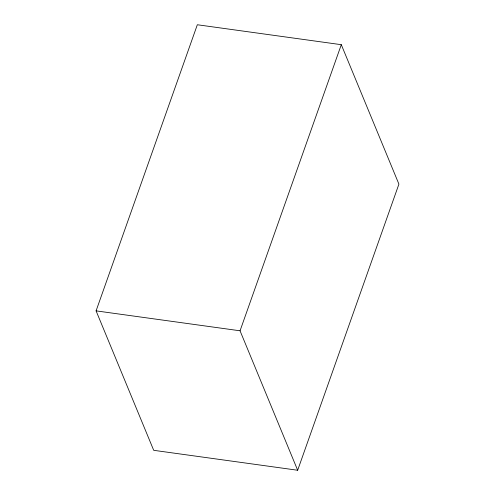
<?xml version="1.0" encoding="UTF-8"?>
<svg xmlns="http://www.w3.org/2000/svg" width="495" height="495" viewBox="0 0 495 495"><rect width="100%" height="100%" fill="white"/><g stroke="black" fill="none" stroke-linecap="round" stroke-linejoin="round"><path stroke-width="0.74" d="M96.086 310.866L197.332 24.75L341.296 44.686L398.914 184.134L297.668 470.25L153.704 450.314L96.086 310.866L240.05 330.796L297.668 470.25M240.05 330.796L341.296 44.686"/></g></svg>
